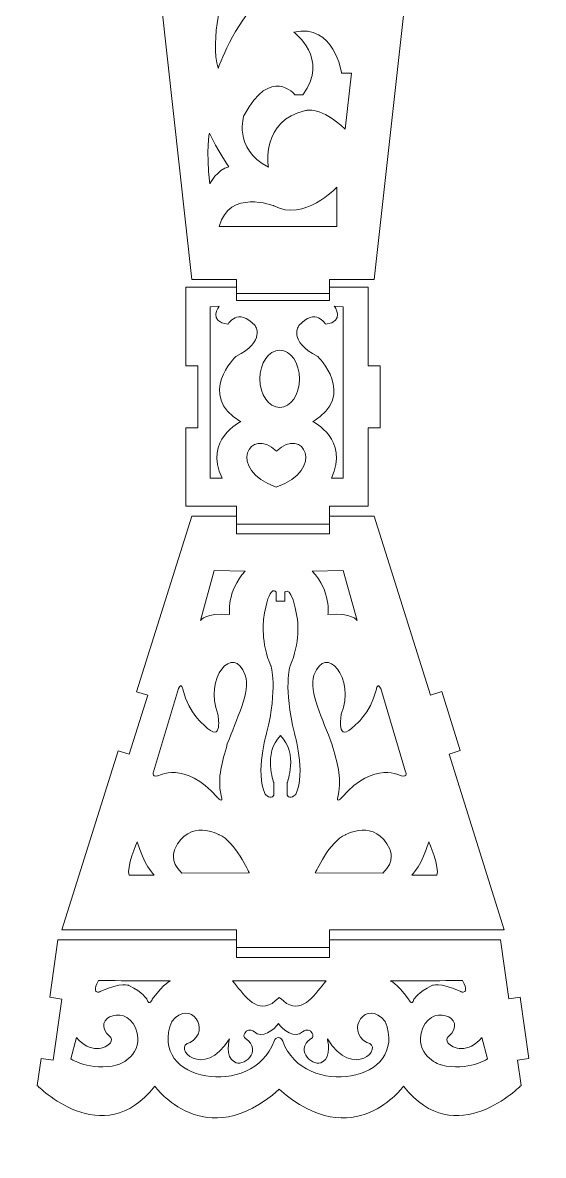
# Model space of a CAD drawing. Header units: centimetres. Extents: x -54.5 to 38.7, y -20.3 to 35.1.
# Drawn here: x -54.46 to -46.05, y -19.94 to -1.64 of the extents above; entities that cross this region are included whole.
import ezdxf

# ---------------------------------------------------------------- set-up
doc = ezdxf.new("R2010")
doc.units = ezdxf.units.CM
doc.header["$MEASUREMENT"] = 0
doc.layers.add('Layer 1', color=7, linetype='Continuous')

msp = doc.modelspace()

# ---------------------------------------------------------------- linework, layer by layer
at = {"layer": 'Layer 1', "color": 142, "lineweight": 9}
for points, knots in [([(-52.92278, 5.03877), (-52.92278, 5.03877), (-52.62397, 5.07169), (-52.62397, 5.07169), (-52.62397, 5.07169), (-52.62397, 5.07169), (-52.95411, 8.05347), (-52.95411, 8.05347), (-52.95411, 8.05347), (-52.95411, 8.05347), (-53.25291, 8.02046), (-53.25291, 8.02046), (-53.25291, 8.02046), (-53.25291, 8.02046), (-54.46121, 18.88167), (-54.46121, 18.88167), (-54.46121, 18.88167), (-54.46121, 18.88167), (-51.00432, 18.88167), (-51.00432, 18.88167), (-51.00432, 18.88167), (-51.00432, 18.88167), (-51.00432, 18.58167), (-51.00432, 18.58167), (-51.00432, 18.58167), (-51.00432, 18.58167), (-49.50432, 18.58167), (-49.50432, 18.58167), (-49.50432, 18.58167), (-49.50432, 18.58167), (-49.50432, 18.88167), (-49.50432, 18.88167), (-49.50432, 18.88167), (-49.50432, 18.88167), (-46.04744, 18.88167), (-46.04744, 18.88167), (-46.04744, 18.88167), (-46.04744, 18.88167), (-47.24652, 8.05174), (-47.24652, 8.05174), (-47.24652, 8.05174), (-47.24652, 8.05174), (-46.96341, 8.02046), (-46.96341, 8.02046), (-46.96341, 8.02046), (-46.96341, 8.02046), (-47.29354, 5.03877), (-47.29354, 5.03877), (-47.29354, 5.03877), (-47.29354, 5.03877), (-47.57666, 5.06996), (-47.57666, 5.06996), (-47.57666, 5.06996), (-47.57666, 5.06996), (-48.77894, -5.78891), (-48.77894, -5.78891), (-48.77894, -5.78891), (-48.77894, -5.78891), (-49.50432, -5.78904), (-49.50432, -5.78904), (-49.50432, -5.78904), (-49.50432, -5.78904), (-49.50432, -6.01239), (-49.50432, -6.01239), (-49.50432, -6.01239), (-49.50432, -6.01239), (-51.00432, -6.01239), (-51.00432, -6.01239), (-51.00432, -6.01239), (-51.00432, -6.01239), (-51.00432, -5.78931), (-51.00432, -5.78931), (-51.00432, -5.78931), (-51.00432, -5.78931), (-51.72582, -5.78944), (-51.72582, -5.78944), (-51.72582, -5.78944), (-51.72582, -5.78944), (-52.92278, 5.03877), (-52.92278, 5.03877)], [0, 0, 0, 0, 0.04761905, 0.04761905, 0.04761905, 0.04761905, 0.0952381, 0.0952381, 0.0952381, 0.0952381, 0.14285714, 0.14285714, 0.14285714, 0.14285714, 0.19047619, 0.19047619, 0.19047619, 0.19047619, 0.23809524, 0.23809524, 0.23809524, 0.23809524, 0.28571429, 0.28571429, 0.28571429, 0.28571429, 0.33333333, 0.33333333, 0.33333333, 0.33333333, 0.38095238, 0.38095238, 0.38095238, 0.38095238, 0.42857143, 0.42857143, 0.42857143, 0.42857143, 0.47619048, 0.47619048, 0.47619048, 0.47619048, 0.52380952, 0.52380952, 0.52380952, 0.52380952, 0.57142857, 0.57142857, 0.57142857, 0.57142857, 0.61904762, 0.61904762, 0.61904762, 0.61904762, 0.66666667, 0.66666667, 0.66666667, 0.66666667, 0.71428571, 0.71428571, 0.71428571, 0.71428571, 0.76190476, 0.76190476, 0.76190476, 0.76190476, 0.80952381, 0.80952381, 0.80952381, 0.80952381, 0.85714286, 0.85714286, 0.85714286, 0.85714286, 0.9047619, 0.9047619, 0.9047619, 0.9047619, 1, 1, 1, 1]), ([(-51.30081, -2.37719), (-51.30081, -2.37719), (-51.04118, -1.62982), (-50.61637, -1.2758), (-50.61637, -1.2758), (-50.61637, -1.2758), (-50.06568, -0.66217), (-50.01061, -0.0328), (-50.01061, -0.0328), (-50.01061, -0.0328), (-49.97128, 0.29763), (-50.36463, 0.25042), (-50.36463, 0.25042), (-50.36463, 0.25042), (-50.9468, 0.05374), (-51.19067, -1.05552), (-51.19067, -1.05552), (-51.19067, -1.05552), (-51.45028, -1.92877), (-51.30081, -2.37719)], [0, 0, 0, 0, 0.16666667, 0.16666667, 0.16666667, 0.16666667, 0.33333333, 0.33333333, 0.33333333, 0.33333333, 0.5, 0.5, 0.5, 0.5, 0.66666667, 0.66666667, 0.66666667, 0.66666667, 1, 1, 1, 1]), ([(-50.49062, -3.97126), (-50.49062, -3.97126), (-50.61649, -3.2121), (-49.88878, -3.05869), (-49.88878, -3.05869), (-49.88878, -3.05869), (-49.63309, -2.98395), (-49.25154, -3.36157), (-49.25154, -3.36157), (-49.25154, -3.36157), (-49.14728, -2.45488), (-49.14728, -2.45488), (-49.14728, -2.45488), (-49.14728, -2.45488), (-49.30856, -2.45291), (-49.30856, -2.45291), (-49.30856, -2.45291), (-49.30856, -2.45291), (-49.42063, -1.64652), (-50.08146, -1.79206), (-50.08146, -1.79206), (-50.08146, -1.79206), (-49.49034, -2.22163), (-49.93591, -2.80299), (-49.93591, -2.80299), (-49.93591, -2.80299), (-50.06179, -2.80299), (-50.06179, -2.80299), (-50.06179, -2.80299), (-50.06179, -2.80299), (-50.4512, -2.33097), (-50.88389, -3.13341), (-50.88389, -3.13341), (-50.88389, -3.13341), (-51.07268, -3.67526), (-50.49062, -3.97126)], [0, 0, 0, 0, 0.1, 0.1, 0.1, 0.1, 0.2, 0.2, 0.2, 0.2, 0.3, 0.3, 0.3, 0.3, 0.4, 0.4, 0.4, 0.4, 0.5, 0.5, 0.5, 0.5, 0.6, 0.6, 0.6, 0.6, 0.7, 0.7, 0.7, 0.7, 0.8, 0.8, 0.8, 0.8, 1, 1, 1, 1]), ([(-51.43723, -4.24271), (-51.43723, -4.24271), (-51.31528, -4.01062), (-51.13041, -3.96735), (-51.13041, -3.96735), (-51.13041, -3.96735), (-51.3251, -3.68022), (-51.44311, -3.42453), (-51.44311, -3.42453), (-51.44311, -3.42453), (-51.50111, -3.67623), (-51.43723, -4.24271)], [0, 0, 0, 0, 0.25, 0.25, 0.25, 0.25, 0.5, 0.5, 0.5, 0.5, 1, 1, 1, 1]), ([(-51.28575, -4.93115), (-51.28575, -4.93115), (-49.38584, -4.93115), (-49.38584, -4.93115), (-49.38584, -4.93115), (-49.38584, -4.93115), (-49.38584, -4.29786), (-49.38584, -4.29786), (-49.38584, -4.29786), (-49.38584, -4.29786), (-49.91686, -4.86428), (-50.40069, -4.5968), (-50.40069, -4.5968), (-50.40069, -4.5968), (-51.12447, -4.32146), (-51.28575, -4.93115)], [0, 0, 0, 0, 0.2, 0.2, 0.2, 0.2, 0.4, 0.4, 0.4, 0.4, 0.6, 0.6, 0.6, 0.6, 1, 1, 1, 1]), ([(-48.87839, -9.45174), (-48.87839, -9.45174), (-48.87839, -8.18174), (-48.87839, -8.18174), (-48.87839, -8.18174), (-48.87839, -8.18174), (-48.68396, -8.18174), (-48.68396, -8.18174), (-48.68396, -8.18174), (-48.68396, -8.18174), (-48.68396, -7.18174), (-48.68396, -7.18174), (-48.68396, -7.18174), (-48.68396, -7.18174), (-48.87839, -7.18174), (-48.87839, -7.18174), (-48.87839, -7.18174), (-48.87839, -7.18174), (-48.87839, -5.91174), (-48.87839, -5.91174), (-48.87839, -5.91174), (-48.87839, -5.91174), (-49.50432, -5.91174), (-49.50432, -5.91174), (-49.50432, -5.91174), (-49.50432, -5.91174), (-49.50432, -6.12742), (-49.50432, -6.12742), (-49.50432, -6.12742), (-49.50432, -6.12742), (-51.00432, -6.12742), (-51.00432, -6.12742), (-51.00432, -6.12742), (-51.00432, -6.12742), (-51.00432, -5.91174), (-51.00432, -5.91174), (-51.00432, -5.91174), (-51.00432, -5.91174), (-51.82469, -5.91174), (-51.82469, -5.91174), (-51.82469, -5.91174), (-51.82469, -5.91174), (-51.82469, -7.18174), (-51.82469, -7.18174), (-51.82469, -7.18174), (-51.82469, -7.18174), (-51.63258, -7.18174), (-51.63258, -7.18174), (-51.63258, -7.18174), (-51.63258, -7.18174), (-51.63258, -8.18174), (-51.63258, -8.18174), (-51.63258, -8.18174), (-51.63258, -8.18174), (-51.82469, -8.18174), (-51.82469, -8.18174), (-51.82469, -8.18174), (-51.82469, -8.18174), (-51.82469, -9.45174), (-51.82469, -9.45174), (-51.82469, -9.45174), (-51.82469, -9.45174), (-51.00432, -9.45174), (-51.00432, -9.45174), (-51.00432, -9.45174), (-51.00432, -9.45174), (-51.00432, -9.74174), (-51.00432, -9.74174), (-51.00432, -9.74174), (-51.00432, -9.74174), (-49.50432, -9.74174), (-49.50432, -9.74174), (-49.50432, -9.74174), (-49.50432, -9.74174), (-49.50432, -9.45174), (-49.50432, -9.45174), (-49.50432, -9.45174), (-49.50432, -9.45174), (-48.87839, -9.45174), (-48.87839, -9.45174)], [0, 0, 0, 0, 0.04761905, 0.04761905, 0.04761905, 0.04761905, 0.0952381, 0.0952381, 0.0952381, 0.0952381, 0.14285714, 0.14285714, 0.14285714, 0.14285714, 0.19047619, 0.19047619, 0.19047619, 0.19047619, 0.23809524, 0.23809524, 0.23809524, 0.23809524, 0.28571429, 0.28571429, 0.28571429, 0.28571429, 0.33333333, 0.33333333, 0.33333333, 0.33333333, 0.38095238, 0.38095238, 0.38095238, 0.38095238, 0.42857143, 0.42857143, 0.42857143, 0.42857143, 0.47619048, 0.47619048, 0.47619048, 0.47619048, 0.52380952, 0.52380952, 0.52380952, 0.52380952, 0.57142857, 0.57142857, 0.57142857, 0.57142857, 0.61904762, 0.61904762, 0.61904762, 0.61904762, 0.66666667, 0.66666667, 0.66666667, 0.66666667, 0.71428571, 0.71428571, 0.71428571, 0.71428571, 0.76190476, 0.76190476, 0.76190476, 0.76190476, 0.80952381, 0.80952381, 0.80952381, 0.80952381, 0.85714286, 0.85714286, 0.85714286, 0.85714286, 0.9047619, 0.9047619, 0.9047619, 0.9047619, 1, 1, 1, 1]), ([(-51.23945, -8.99883), (-51.23945, -8.99883), (-51.43324, -8.99883), (-51.43324, -8.99883), (-51.43324, -8.99883), (-51.43324, -8.99883), (-51.43187, -6.22763), (-51.43187, -6.22763), (-51.43187, -6.22763), (-51.43187, -6.22763), (-51.28563, -6.21846), (-51.28563, -6.21846), (-51.28563, -6.21846), (-51.28563, -6.21846), (-51.47262, -6.46757), (-51.14388, -6.51216), (-51.14388, -6.51216), (-51.14388, -6.51216), (-50.98404, -6.23158), (-50.70657, -6.53052), (-50.70657, -6.53052), (-50.70657, -6.53052), (-50.51965, -6.78489), (-51.01425, -7.03138), (-51.01425, -7.03138), (-51.01425, -7.03138), (-51.66571, -7.65026), (-50.93586, -8.08558), (-50.93586, -8.08558), (-50.93586, -8.08558), (-51.54213, -8.36881), (-51.23945, -8.99883)], [0, 0, 0, 0, 0.11111111, 0.11111111, 0.11111111, 0.11111111, 0.22222222, 0.22222222, 0.22222222, 0.22222222, 0.33333333, 0.33333333, 0.33333333, 0.33333333, 0.44444444, 0.44444444, 0.44444444, 0.44444444, 0.55555556, 0.55555556, 0.55555556, 0.55555556, 0.66666667, 0.66666667, 0.66666667, 0.66666667, 0.77777778, 0.77777778, 0.77777778, 0.77777778, 1, 1, 1, 1]), ([(-49.47216, -8.99883), (-49.47216, -8.99883), (-49.28129, -8.99883), (-49.28129, -8.99883), (-49.28129, -8.99883), (-49.28129, -8.99883), (-49.28263, -6.22763), (-49.28263, -6.22763), (-49.28263, -6.22763), (-49.28263, -6.22763), (-49.42667, -6.21846), (-49.42667, -6.21846), (-49.42667, -6.21846), (-49.42667, -6.21846), (-49.2425, -6.46757), (-49.5663, -6.51216), (-49.5663, -6.51216), (-49.5663, -6.51216), (-49.72374, -6.23158), (-49.99705, -6.53052), (-49.99705, -6.53052), (-49.99705, -6.53052), (-50.18117, -6.78489), (-49.69398, -7.03138), (-49.69398, -7.03138), (-49.69398, -7.03138), (-49.0523, -7.65026), (-49.7712, -8.08558), (-49.7712, -8.08558), (-49.7712, -8.08558), (-49.17403, -8.36881), (-49.47216, -8.99883)], [0, 0, 0, 0, 0.11111111, 0.11111111, 0.11111111, 0.11111111, 0.22222222, 0.22222222, 0.22222222, 0.22222222, 0.33333333, 0.33333333, 0.33333333, 0.33333333, 0.44444444, 0.44444444, 0.44444444, 0.44444444, 0.55555556, 0.55555556, 0.55555556, 0.55555556, 0.66666667, 0.66666667, 0.66666667, 0.66666667, 0.77777778, 0.77777778, 0.77777778, 0.77777778, 1, 1, 1, 1]), ([(-50.3079, -7.85632), (-50.13122, -7.85632), (-49.98798, -7.64905), (-49.98798, -7.39339), (-49.98798, -7.39339), (-49.98798, -7.13772), (-50.13122, -6.93045), (-50.3079, -6.93045), (-50.3079, -6.93045), (-50.48458, -6.93045), (-50.62782, -7.13772), (-50.62782, -7.39339), (-50.62782, -7.39339), (-50.62782, -7.64905), (-50.48458, -7.85632), (-50.3079, -7.85632)], [0, 0, 0, 0, 0.2, 0.2, 0.2, 0.2, 0.4, 0.4, 0.4, 0.4, 0.6, 0.6, 0.6, 0.6, 1, 1, 1, 1]), ([(-50.35977, -8.55925), (-49.92877, -8.15251), (-49.55379, -8.85084), (-50.36322, -9.14503), (-50.36322, -9.14503), (-51.17264, -8.85084), (-50.79077, -8.15251), (-50.35977, -8.55925)], [0, 0, 0, 0, 0.33333333, 0.33333333, 0.33333333, 0.33333333, 1, 1, 1, 1]), ([(-46.67926, -16.29045), (-46.67926, -16.29045), (-47.57122, -13.45505), (-47.57122, -13.45505), (-47.57122, -13.45505), (-47.57122, -13.45505), (-47.3898, -13.39785), (-47.3898, -13.39785), (-47.3898, -13.39785), (-47.3898, -13.39785), (-47.6899, -12.44394), (-47.6899, -12.44394), (-47.6899, -12.44394), (-47.6899, -12.44394), (-47.8713, -12.50113), (-47.8713, -12.50113), (-47.8713, -12.50113), (-47.8713, -12.50113), (-48.78038, -9.6113), (-48.78038, -9.6113), (-48.78038, -9.6113), (-48.78038, -9.6113), (-49.50432, -9.6113), (-49.50432, -9.6113), (-49.50432, -9.6113), (-49.50432, -9.6113), (-49.50432, -9.89548), (-49.50432, -9.89548), (-49.50432, -9.89548), (-49.50432, -9.89548), (-51.00432, -9.89548), (-51.00432, -9.89548), (-51.00432, -9.89548), (-51.00432, -9.89548), (-51.00432, -9.6113), (-51.00432, -9.6113), (-51.00432, -9.6113), (-51.00432, -9.6113), (-51.72827, -9.6113), (-51.72827, -9.6113), (-51.72827, -9.6113), (-51.72827, -9.6113), (-52.62017, -12.44653), (-52.62017, -12.44653), (-52.62017, -12.44653), (-52.62017, -12.44653), (-52.43824, -12.50389), (-52.43824, -12.50389), (-52.43824, -12.50389), (-52.43824, -12.50389), (-52.73836, -13.4578), (-52.73836, -13.4578), (-52.73836, -13.4578), (-52.73836, -13.4578), (-52.92026, -13.40045), (-52.92026, -13.40045), (-52.92026, -13.40045), (-52.92026, -13.40045), (-53.82939, -16.29045), (-53.82939, -16.29045), (-53.82939, -16.29045), (-53.82939, -16.29045), (-51.00432, -16.29045), (-51.00432, -16.29045), (-51.00432, -16.29045), (-51.00432, -16.29045), (-51.00432, -16.58045), (-51.00432, -16.58045), (-51.00432, -16.58045), (-51.00432, -16.58045), (-49.50432, -16.58045), (-49.50432, -16.58045), (-49.50432, -16.58045), (-49.50432, -16.58045), (-49.50432, -16.29045), (-49.50432, -16.29045), (-49.50432, -16.29045), (-49.50432, -16.29045), (-46.67926, -16.29045), (-46.67926, -16.29045)], [0, 0, 0, 0, 0.04761905, 0.04761905, 0.04761905, 0.04761905, 0.0952381, 0.0952381, 0.0952381, 0.0952381, 0.14285714, 0.14285714, 0.14285714, 0.14285714, 0.19047619, 0.19047619, 0.19047619, 0.19047619, 0.23809524, 0.23809524, 0.23809524, 0.23809524, 0.28571429, 0.28571429, 0.28571429, 0.28571429, 0.33333333, 0.33333333, 0.33333333, 0.33333333, 0.38095238, 0.38095238, 0.38095238, 0.38095238, 0.42857143, 0.42857143, 0.42857143, 0.42857143, 0.47619048, 0.47619048, 0.47619048, 0.47619048, 0.52380952, 0.52380952, 0.52380952, 0.52380952, 0.57142857, 0.57142857, 0.57142857, 0.57142857, 0.61904762, 0.61904762, 0.61904762, 0.61904762, 0.66666667, 0.66666667, 0.66666667, 0.66666667, 0.71428571, 0.71428571, 0.71428571, 0.71428571, 0.76190476, 0.76190476, 0.76190476, 0.76190476, 0.80952381, 0.80952381, 0.80952381, 0.80952381, 0.85714286, 0.85714286, 0.85714286, 0.85714286, 0.9047619, 0.9047619, 0.9047619, 0.9047619, 1, 1, 1, 1]), ([(-50.86335, -10.4985), (-50.86335, -10.4985), (-51.36489, -10.49119), (-51.36489, -10.49119), (-51.36489, -10.49119), (-51.36489, -10.49119), (-51.586, -11.29563), (-51.586, -11.29563), (-51.586, -11.29563), (-51.586, -11.29563), (-51.51049, -11.16398), (-51.11681, -11.20055), (-51.11681, -11.20055), (-51.11681, -11.20055), (-51.17074, -10.82759), (-50.86335, -10.4985)], [0, 0, 0, 0, 0.2, 0.2, 0.2, 0.2, 0.4, 0.4, 0.4, 0.4, 0.6, 0.6, 0.6, 0.6, 1, 1, 1, 1]), ([(-49.78121, -10.4985), (-49.78121, -10.4985), (-49.27967, -10.49119), (-49.27967, -10.49119), (-49.27967, -10.49119), (-49.27967, -10.49119), (-49.05856, -11.29563), (-49.05856, -11.29563), (-49.05856, -11.29563), (-49.05856, -11.29563), (-49.13407, -11.16398), (-49.52775, -11.20055), (-49.52775, -11.20055), (-49.52775, -11.20055), (-49.47382, -10.82759), (-49.78121, -10.4985)], [0, 0, 0, 0, 0.2, 0.2, 0.2, 0.2, 0.4, 0.4, 0.4, 0.4, 0.6, 0.6, 0.6, 0.6, 1, 1, 1, 1]), ([(-50.2938, -13.15588), (-50.00527, -13.4484), (-50.18492, -13.91141), (-50.18492, -13.91141), (-50.18492, -13.91141), (-50.18492, -13.91141), (-50.18492, -14.11982), (-50.18492, -14.11982), (-50.18492, -14.11982), (-50.14178, -14.20392), (-50.0447, -14.10155), (-50.0447, -14.10155), (-50.0447, -14.10155), (-49.8829, -13.74688), (-50.06899, -13.11794), (-50.06899, -13.11794), (-50.06899, -13.11794), (-50.25235, -12.38664), (-50.13909, -12.02831), (-50.13909, -12.02831), (-50.13909, -12.02831), (-49.97191, -11.66265), (-50.02045, -11.28239), (-50.02045, -11.28239), (-50.02045, -11.28239), (-50.11213, -10.69003), (-50.22538, -10.83995), (-50.22538, -10.83995), (-50.22538, -10.83995), (-50.22538, -10.83995), (-50.22538, -10.98255), (-50.22538, -10.98255), (-50.22538, -10.98255), (-50.22538, -10.98255), (-50.36311, -10.98255), (-50.36311, -10.98255), (-50.36311, -10.98255), (-50.36311, -10.98255), (-50.36311, -10.83995), (-50.36311, -10.83995), (-50.36311, -10.83995), (-50.36311, -10.83995), (-50.47772, -10.65529), (-50.56804, -11.28239), (-50.56804, -11.28239), (-50.56804, -11.28239), (-50.61657, -11.66265), (-50.4494, -12.02831), (-50.4494, -12.02831), (-50.4494, -12.02831), (-50.33614, -12.38664), (-50.5195, -13.11794), (-50.5195, -13.11794), (-50.5195, -13.11794), (-50.70558, -13.74688), (-50.54379, -14.10155), (-50.54379, -14.10155), (-50.54379, -14.10155), (-50.44671, -14.20392), (-50.40357, -14.11982), (-50.40357, -14.11982), (-50.40357, -14.11982), (-50.40357, -13.91141), (-50.40357, -13.91141), (-50.40357, -13.91141), (-50.40357, -13.91141), (-50.58232, -13.4484), (-50.2938, -13.15588)], [0, 0, 0, 0, 0.05555556, 0.05555556, 0.05555556, 0.05555556, 0.11111111, 0.11111111, 0.11111111, 0.11111111, 0.16666667, 0.16666667, 0.16666667, 0.16666667, 0.22222222, 0.22222222, 0.22222222, 0.22222222, 0.27777778, 0.27777778, 0.27777778, 0.27777778, 0.33333333, 0.33333333, 0.33333333, 0.33333333, 0.38888889, 0.38888889, 0.38888889, 0.38888889, 0.44444444, 0.44444444, 0.44444444, 0.44444444, 0.5, 0.5, 0.5, 0.5, 0.55555556, 0.55555556, 0.55555556, 0.55555556, 0.61111111, 0.61111111, 0.61111111, 0.61111111, 0.66666667, 0.66666667, 0.66666667, 0.66666667, 0.72222222, 0.72222222, 0.72222222, 0.72222222, 0.77777778, 0.77777778, 0.77777778, 0.77777778, 0.83333333, 0.83333333, 0.83333333, 0.83333333, 0.88888889, 0.88888889, 0.88888889, 0.88888889, 1, 1, 1, 1]), ([(-51.94313, -12.39618), (-51.94313, -12.39618), (-52.3449, -13.73812), (-52.3449, -13.73812), (-52.3449, -13.73812), (-52.3449, -13.73812), (-52.38535, -13.83319), (-52.28018, -13.80759), (-52.28018, -13.80759), (-52.28018, -13.80759), (-51.83524, -13.54797), (-51.32022, -14.1513), (-51.32022, -14.1513), (-51.32022, -14.1513), (-51.20696, -14.27563), (-51.2555, -14.12571), (-51.2555, -14.12571), (-51.31766, -13.80094), (-51.2371, -13.59843), (-51.1542, -13.29032), (-51.1542, -13.29032), (-51.01336, -12.90267), (-50.77232, -12.44091), (-50.86453, -12.18048), (-50.86453, -12.18048), (-51.05251, -11.64954), (-51.53896, -12.23482), (-51.30675, -12.80939), (-51.30675, -12.80939), (-51.30675, -12.80939), (-51.20967, -13.3213), (-51.52785, -12.9849), (-51.52785, -12.9849), (-51.52785, -12.9849), (-51.77054, -12.81671), (-51.873, -12.40718), (-51.873, -12.40718), (-51.873, -12.40718), (-51.89458, -12.29015), (-51.94313, -12.39618)], [0, 0, 0, 0, 0.09090909, 0.09090909, 0.09090909, 0.09090909, 0.18181818, 0.18181818, 0.18181818, 0.18181818, 0.27272727, 0.27272727, 0.27272727, 0.27272727, 0.36363636, 0.36363636, 0.36363636, 0.36363636, 0.45454545, 0.45454545, 0.45454545, 0.45454545, 0.54545455, 0.54545455, 0.54545455, 0.54545455, 0.63636364, 0.63636364, 0.63636364, 0.63636364, 0.72727273, 0.72727273, 0.72727273, 0.72727273, 0.81818182, 0.81818182, 0.81818182, 0.81818182, 1, 1, 1, 1]), ([(-48.6756, -12.39618), (-48.6756, -12.39618), (-48.27383, -13.73812), (-48.27383, -13.73812), (-48.27383, -13.73812), (-48.27383, -13.73812), (-48.23338, -13.83319), (-48.33854, -13.80759), (-48.33854, -13.80759), (-48.33854, -13.80759), (-48.78348, -13.54797), (-49.29851, -14.1513), (-49.29851, -14.1513), (-49.29851, -14.1513), (-49.41176, -14.27563), (-49.36322, -14.12571), (-49.36322, -14.12571), (-49.30107, -13.80094), (-49.38163, -13.59843), (-49.46452, -13.29032), (-49.46452, -13.29032), (-49.60537, -12.90267), (-49.84641, -12.44091), (-49.7542, -12.18048), (-49.7542, -12.18048), (-49.56621, -11.64954), (-49.07976, -12.23482), (-49.31198, -12.80939), (-49.31198, -12.80939), (-49.31198, -12.80939), (-49.40905, -13.3213), (-49.09087, -12.9849), (-49.09087, -12.9849), (-49.09087, -12.9849), (-48.84819, -12.81671), (-48.74572, -12.40718), (-48.74572, -12.40718), (-48.74572, -12.40718), (-48.72415, -12.29015), (-48.6756, -12.39618)], [0, 0, 0, 0, 0.09090909, 0.09090909, 0.09090909, 0.09090909, 0.18181818, 0.18181818, 0.18181818, 0.18181818, 0.27272727, 0.27272727, 0.27272727, 0.27272727, 0.36363636, 0.36363636, 0.36363636, 0.36363636, 0.45454545, 0.45454545, 0.45454545, 0.45454545, 0.54545455, 0.54545455, 0.54545455, 0.54545455, 0.63636364, 0.63636364, 0.63636364, 0.63636364, 0.72727273, 0.72727273, 0.72727273, 0.72727273, 0.81818182, 0.81818182, 0.81818182, 0.81818182, 1, 1, 1, 1]), ([(-50.79964, -15.37392), (-50.79964, -15.37392), (-51.03153, -14.8602), (-51.285, -14.75783), (-51.285, -14.75783), (-51.285, -14.75783), (-51.76633, -14.4836), (-52.00361, -14.99186), (-52.00361, -14.99186), (-52.00361, -14.99186), (-52.10067, -15.18567), (-51.89036, -15.3758), (-51.89036, -15.3758), (-51.89036, -15.3758), (-50.79964, -15.37392), (-50.79964, -15.37392)], [0, 0, 0, 0, 0.2, 0.2, 0.2, 0.2, 0.4, 0.4, 0.4, 0.4, 0.6, 0.6, 0.6, 0.6, 1, 1, 1, 1]), ([(-49.73213, -15.37392), (-49.73213, -15.37392), (-49.50024, -14.8602), (-49.24678, -14.75783), (-49.24678, -14.75783), (-49.24678, -14.75783), (-48.76544, -14.4836), (-48.52816, -14.99186), (-48.52816, -14.99186), (-48.52816, -14.99186), (-48.4311, -15.18567), (-48.64142, -15.3758), (-48.64142, -15.3758), (-48.64142, -15.3758), (-49.73213, -15.37392), (-49.73213, -15.37392)], [0, 0, 0, 0, 0.2, 0.2, 0.2, 0.2, 0.4, 0.4, 0.4, 0.4, 0.6, 0.6, 0.6, 0.6, 1, 1, 1, 1]), ([(-52.60926, -14.86941), (-52.60926, -14.86941), (-52.79262, -15.30086), (-52.74139, -15.41056), (-52.74139, -15.41056), (-52.74139, -15.41056), (-52.33422, -15.41056), (-52.33422, -15.41056), (-52.33422, -15.41056), (-52.33422, -15.41056), (-52.51489, -15.22774), (-52.60926, -14.86941)], [0, 0, 0, 0, 0.25, 0.25, 0.25, 0.25, 0.5, 0.5, 0.5, 0.5, 1, 1, 1, 1]), ([(-47.89939, -14.86941), (-47.89939, -14.86941), (-47.71603, -15.30086), (-47.76726, -15.41056), (-47.76726, -15.41056), (-47.76726, -15.41056), (-48.17443, -15.41056), (-48.17443, -15.41056), (-48.17443, -15.41056), (-48.17443, -15.41056), (-47.99376, -15.22774), (-47.89939, -14.86941)], [0, 0, 0, 0, 0.25, 0.25, 0.25, 0.25, 0.5, 0.5, 0.5, 0.5, 1, 1, 1, 1]), ([(-50.31438, -18.86864), (-49.10732, -19.9356), (-48.30877, -18.81944), (-48.30877, -18.81944), (-48.30877, -18.81944), (-47.46275, -19.89179), (-46.40776, -18.80732), (-46.40776, -18.80732), (-46.40776, -18.80732), (-46.40776, -18.80732), (-46.46559, -18.39849), (-46.46559, -18.39849), (-46.46559, -18.39849), (-46.46559, -18.39849), (-46.28361, -18.37283), (-46.28361, -18.37283), (-46.28361, -18.37283), (-46.28361, -18.37283), (-46.42347, -17.38275), (-46.42347, -17.38275), (-46.42347, -17.38275), (-46.42347, -17.38275), (-46.60562, -17.40843), (-46.60562, -17.40843), (-46.60562, -17.40843), (-46.60562, -17.40843), (-46.74073, -16.45319), (-46.74073, -16.45319), (-46.74073, -16.45319), (-46.74073, -16.45319), (-49.50432, -16.45319), (-49.50432, -16.45319), (-49.50432, -16.45319), (-49.50432, -16.45319), (-49.50432, -16.74001), (-49.50432, -16.74001), (-49.50432, -16.74001), (-49.50432, -16.74001), (-51.00432, -16.74001), (-51.00432, -16.74001), (-51.00432, -16.74001), (-51.00432, -16.74001), (-51.00432, -16.45319), (-51.00432, -16.45319), (-51.00432, -16.45319), (-51.00432, -16.45319), (-53.89206, -16.45319), (-53.89206, -16.45319), (-53.89206, -16.45319), (-53.89206, -16.45319), (-54.02357, -17.38295), (-54.02357, -17.38295), (-54.02357, -17.38295), (-54.02357, -17.38295), (-53.82619, -17.41078), (-53.82619, -17.41078), (-53.82619, -17.41078), (-53.82619, -17.41078), (-53.96611, -18.40085), (-53.96611, -18.40085), (-53.96611, -18.40085), (-53.96611, -18.40085), (-54.16361, -18.37301), (-54.16361, -18.37301), (-54.16361, -18.37301), (-54.16361, -18.37301), (-54.22504, -18.80732), (-54.22504, -18.80732), (-54.22504, -18.80732), (-54.22504, -18.80732), (-53.17004, -19.89179), (-52.32402, -18.81944), (-52.32402, -18.81944), (-52.32402, -18.81944), (-51.52144, -19.9356), (-50.31438, -18.86864)], [0, 0, 0, 0, 0.05, 0.05, 0.05, 0.05, 0.1, 0.1, 0.1, 0.1, 0.15, 0.15, 0.15, 0.15, 0.2, 0.2, 0.2, 0.2, 0.25, 0.25, 0.25, 0.25, 0.3, 0.3, 0.3, 0.3, 0.35, 0.35, 0.35, 0.35, 0.4, 0.4, 0.4, 0.4, 0.45, 0.45, 0.45, 0.45, 0.5, 0.5, 0.5, 0.5, 0.55, 0.55, 0.55, 0.55, 0.6, 0.6, 0.6, 0.6, 0.65, 0.65, 0.65, 0.65, 0.7, 0.7, 0.7, 0.7, 0.75, 0.75, 0.75, 0.75, 0.8, 0.8, 0.8, 0.8, 0.85, 0.85, 0.85, 0.85, 0.9, 0.9, 0.9, 0.9, 1, 1, 1, 1]), ([(-52.07493, -17.1185), (-52.07493, -17.1185), (-52.15847, -17.13735), (-52.36593, -17.41487), (-52.36593, -17.41487), (-52.36593, -17.41487), (-52.41175, -17.53612), (-52.45215, -17.41487), (-52.45215, -17.41487), (-52.45215, -17.41487), (-52.51682, -17.30172), (-52.74314, -17.19125), (-52.74314, -17.19125), (-52.74314, -17.19125), (-52.85899, -17.12926), (-53.20925, -17.29092), (-53.20925, -17.29092), (-53.20925, -17.29092), (-53.24166, -17.31247), (-53.27197, -17.29092), (-53.27197, -17.29092), (-53.27197, -17.29092), (-53.32115, -17.25928), (-53.23627, -17.11378), (-53.23627, -17.11378), (-53.23627, -17.11378), (-52.07493, -17.11378), (-52.07493, -17.1185)], [0, 0, 0, 0, 0.125, 0.125, 0.125, 0.125, 0.25, 0.25, 0.25, 0.25, 0.375, 0.375, 0.375, 0.375, 0.5, 0.5, 0.5, 0.5, 0.625, 0.625, 0.625, 0.625, 0.75, 0.75, 0.75, 0.75, 1, 1, 1, 1]), ([(-50.42884, -17.48019), (-50.71777, -17.647), (-50.89228, -17.31458), (-51.07278, -17.11646), (-51.07278, -17.11646), (-51.07278, -17.11646), (-49.55527, -17.11646), (-49.55527, -17.11646), (-49.55527, -17.11646), (-49.73578, -17.31458), (-49.91029, -17.647), (-50.19921, -17.48019), (-50.19921, -17.48019), (-50.35067, -17.35777), (-50.27716, -17.35791), (-50.42884, -17.48019)], [0, 0, 0, 0, 0.2, 0.2, 0.2, 0.2, 0.4, 0.4, 0.4, 0.4, 0.6, 0.6, 0.6, 0.6, 1, 1, 1, 1]), ([(-48.51517, -17.1185), (-48.51517, -17.1185), (-48.43164, -17.13735), (-48.22417, -17.41487), (-48.22417, -17.41487), (-48.22417, -17.41487), (-48.17836, -17.53612), (-48.13795, -17.41487), (-48.13795, -17.41487), (-48.13795, -17.41487), (-48.07329, -17.30172), (-47.84696, -17.19125), (-47.84696, -17.19125), (-47.84696, -17.19125), (-47.73112, -17.12926), (-47.38085, -17.29092), (-47.38085, -17.29092), (-47.38085, -17.29092), (-47.34845, -17.31247), (-47.31813, -17.29092), (-47.31813, -17.29092), (-47.31813, -17.29092), (-47.26896, -17.25928), (-47.35384, -17.11378), (-47.35384, -17.11378), (-47.35384, -17.11378), (-48.51517, -17.11378), (-48.51517, -17.1185)], [0, 0, 0, 0, 0.125, 0.125, 0.125, 0.125, 0.25, 0.25, 0.25, 0.25, 0.375, 0.375, 0.375, 0.375, 0.5, 0.5, 0.5, 0.5, 0.625, 0.625, 0.625, 0.625, 0.75, 0.75, 0.75, 0.75, 1, 1, 1, 1]), ([(-53.59282, -18.03137), (-53.59282, -18.03137), (-53.68263, -18.37715), (-53.68263, -18.37715), (-53.68263, -18.37715), (-53.68263, -18.37715), (-53.37728, -18.58373), (-52.9327, -18.47595), (-52.9327, -18.47595), (-52.9327, -18.47595), (-52.53752, -18.35918), (-52.60937, -17.96401), (-52.60937, -17.96401), (-52.72427, -17.44692), (-53.40602, -17.7051), (-53.04954, -18.01902), (-53.04954, -18.01902), (-53.01568, -18.04885), (-53.01851, -18.08052), (-53.04427, -18.11639), (-53.04427, -18.11639), (-53.11563, -18.21574), (-53.37635, -18.29623), (-53.59282, -18.03137)], [0, 0, 0, 0, 0.14285714, 0.14285714, 0.14285714, 0.14285714, 0.28571429, 0.28571429, 0.28571429, 0.28571429, 0.42857143, 0.42857143, 0.42857143, 0.42857143, 0.57142857, 0.57142857, 0.57142857, 0.57142857, 0.71428571, 0.71428571, 0.71428571, 0.71428571, 1, 1, 1, 1]), ([(-50.25794, -18.09089), (-49.92041, -19.03004), (-48.20248, -18.7568), (-48.60533, -17.7721), (-48.60533, -17.7721), (-48.90982, -17.38754), (-49.25479, -17.92624), (-48.89946, -18.11114), (-48.89946, -18.11114), (-48.59339, -18.18024), (-49.12435, -18.73936), (-49.53713, -18.05276), (-49.53713, -18.05276), (-49.53713, -18.05276), (-49.46079, -18.35364), (-49.61796, -18.42548), (-49.61796, -18.42548), (-49.74194, -18.52878), (-50.09005, -18.24841), (-49.79758, -18.04827), (-49.79758, -18.04827), (-49.79758, -18.04827), (-49.73023, -18.01234), (-49.80432, -17.93376), (-49.80432, -17.93376), (-49.80432, -17.93376), (-49.86719, -17.87763), (-49.94129, -17.94274), (-49.94129, -17.94274), (-50.04982, -18.05544), (-50.26763, -17.907), (-50.32804, -17.80522), (-50.32804, -17.80522), (-50.38845, -17.907), (-50.6066, -18.05544), (-50.71513, -17.94274), (-50.71513, -17.94274), (-50.78922, -17.87763), (-50.8521, -17.93376), (-50.8521, -17.93376), (-50.8521, -17.93376), (-50.92619, -18.01234), (-50.85884, -18.04827), (-50.85884, -18.04827), (-50.85884, -18.04827), (-50.56637, -18.24841), (-50.91448, -18.52878), (-51.03846, -18.42548), (-51.03846, -18.42548), (-51.19563, -18.35364), (-51.11929, -18.05276), (-51.11929, -18.05276), (-51.11929, -18.05276), (-51.53207, -18.73936), (-52.06303, -18.18024), (-51.75696, -18.11114), (-51.75696, -18.11114), (-51.40163, -17.92624), (-51.7466, -17.38754), (-52.05109, -17.7721), (-52.05109, -17.7721), (-52.45393, -18.7568), (-50.7359, -19.03008), (-50.39848, -18.09089), (-50.39848, -18.09089), (-50.37012, -18.01195), (-50.28617, -18.01235), (-50.25794, -18.09089)], [0, 0, 0, 0, 0.05555556, 0.05555556, 0.05555556, 0.05555556, 0.11111111, 0.11111111, 0.11111111, 0.11111111, 0.16666667, 0.16666667, 0.16666667, 0.16666667, 0.22222222, 0.22222222, 0.22222222, 0.22222222, 0.27777778, 0.27777778, 0.27777778, 0.27777778, 0.33333333, 0.33333333, 0.33333333, 0.33333333, 0.38888889, 0.38888889, 0.38888889, 0.38888889, 0.44444444, 0.44444444, 0.44444444, 0.44444444, 0.5, 0.5, 0.5, 0.5, 0.55555556, 0.55555556, 0.55555556, 0.55555556, 0.61111111, 0.61111111, 0.61111111, 0.61111111, 0.66666667, 0.66666667, 0.66666667, 0.66666667, 0.72222222, 0.72222222, 0.72222222, 0.72222222, 0.77777778, 0.77777778, 0.77777778, 0.77777778, 0.83333333, 0.83333333, 0.83333333, 0.83333333, 0.88888889, 0.88888889, 0.88888889, 0.88888889, 1, 1, 1, 1]), ([(-47.03998, -18.03137), (-47.03998, -18.03137), (-46.95017, -18.37715), (-46.95017, -18.37715), (-46.95017, -18.37715), (-46.95017, -18.37715), (-47.25552, -18.58373), (-47.70009, -18.47595), (-47.70009, -18.47595), (-47.70009, -18.47595), (-48.09527, -18.35918), (-48.02342, -17.96401), (-48.02342, -17.96401), (-47.90852, -17.44692), (-47.22678, -17.7051), (-47.58326, -18.01902), (-47.58326, -18.01902), (-47.61712, -18.04885), (-47.61428, -18.08052), (-47.58852, -18.11639), (-47.58852, -18.11639), (-47.51717, -18.21574), (-47.25644, -18.29623), (-47.03998, -18.03137)], [0, 0, 0, 0, 0.14285714, 0.14285714, 0.14285714, 0.14285714, 0.28571429, 0.28571429, 0.28571429, 0.28571429, 0.42857143, 0.42857143, 0.42857143, 0.42857143, 0.57142857, 0.57142857, 0.57142857, 0.57142857, 0.71428571, 0.71428571, 0.71428571, 0.71428571, 1, 1, 1, 1])]:
    msp.add_open_spline(points, degree=3, knots=knots, dxfattribs=at)

doc.saveas('drawing.dxf')
